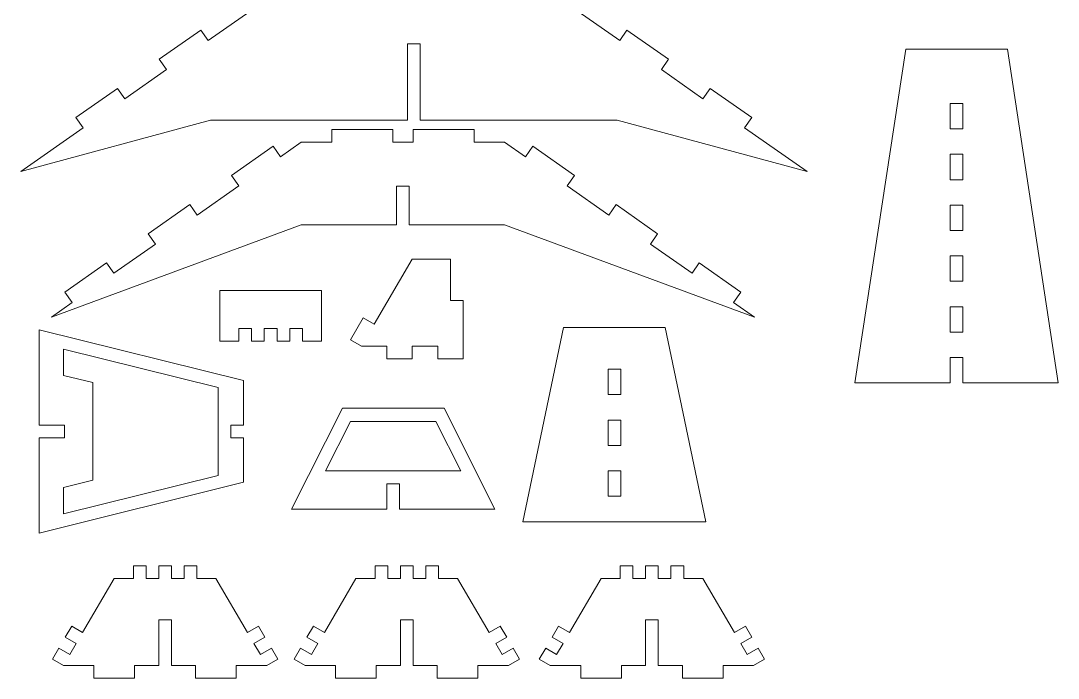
# Model space of a CAD drawing. Header units: millimetres. Extents: x -300 to 295, y -151 to 157.
# Drawn here: x -298.6 to -55.6, y -151.3 to 2.8 of the extents above; entities that cross this region are included whole.
import ezdxf

# ---------------------------------------------------------------- set-up
doc = ezdxf.new("R2010")
doc.units = ezdxf.units.MM
doc.header["$MEASUREMENT"] = 0
doc.layers.add('Capa 1', color=7, linetype='Continuous')

msp = doc.modelspace()

# ---------------------------------------------------------------- linework, layer by layer
at = {"layer": 'Capa 1', "lineweight": 18}
for points in [[(-244.9404, 5.0144), (-244.9404, 5.0144), (-254.6935, -1.8145), (-254.6935, -1.8145)], [(-168.0565, 5.0144), (-168.0565, 5.0144), (-158.3034, -1.8145), (-158.3034, -1.8145)], [(-256.4008, 0.6236), (-256.4008, 0.6236), (-266.1536, -6.2055), (-266.1536, -6.2055)], [(-254.6935, -1.8145), (-254.6935, -1.8145), (-256.4008, 0.6236), (-256.4008, 0.6236)], [(-158.3034, -1.8145), (-158.3034, -1.8145), (-156.596, 0.6236), (-156.596, 0.6236)], [(-156.596, 0.6236), (-156.596, 0.6236), (-146.843, -6.2055), (-146.843, -6.2055)], [(-207.9869, -2.6011), (-207.9869, -2.6011), (-207.9869, -20.4605), (-207.9869, -20.4605)], [(-207.9869, -2.6011), (-207.9869, -2.6011), (-205.0103, -2.6011), (-205.0103, -2.6011)], [(-205.0103, -2.6011), (-205.0103, -2.6011), (-205.0103, -20.4605), (-205.0103, -20.4605)], [(-91.3119, -3.8047), (-91.3119, -3.8047), (-103.2182, -82.0499), (-103.2182, -82.0499)], [(-67.4994, -3.8047), (-67.4994, -3.8047), (-91.3119, -3.8047), (-91.3119, -3.8047)], [(-55.5932, -82.0499), (-55.5932, -82.0499), (-67.4994, -3.8047), (-67.4994, -3.8047)], [(-264.4466, -8.6437), (-264.4466, -8.6437), (-266.1536, -6.2055), (-266.1536, -6.2055)], [(-148.5503, -8.6437), (-148.5503, -8.6437), (-146.843, -6.2055), (-146.843, -6.2055)], [(-264.4466, -8.6437), (-264.4466, -8.6437), (-274.1996, -15.4728), (-274.1996, -15.4728)], [(-148.5503, -8.6437), (-148.5503, -8.6437), (-138.7972, -15.4728), (-138.7972, -15.4728)], [(-275.907, -13.0347), (-275.907, -13.0347), (-285.6598, -19.8639), (-285.6598, -19.8639)], [(-274.1996, -15.4728), (-274.1996, -15.4728), (-275.907, -13.0347), (-275.907, -13.0347)], [(-138.7972, -15.4728), (-138.7972, -15.4728), (-137.0902, -13.0347), (-137.0902, -13.0347)], [(-137.0902, -13.0347), (-137.0902, -13.0347), (-127.3371, -19.8639), (-127.3371, -19.8639)], [(-80.894, -22.5187), (-80.894, -22.5187), (-80.894, -16.5656), (-80.894, -16.5656)], [(-80.894, -16.5656), (-80.894, -16.5656), (-77.9174, -16.5656), (-77.9174, -16.5656)], [(-77.9174, -22.5187), (-77.9174, -22.5187), (-77.9174, -16.5656), (-77.9174, -16.5656)], [(-298.582, -32.5459), (-298.582, -32.5459), (-254.1236, -20.4605), (-254.1236, -20.4605)], [(-283.9527, -22.302), (-283.9527, -22.302), (-285.6598, -19.8639), (-285.6598, -19.8639)], [(-207.9869, -20.4605), (-207.9869, -20.4605), (-254.1236, -20.4605), (-254.1236, -20.4605)], [(-158.8736, -20.4605), (-158.8736, -20.4605), (-205.0103, -20.4605), (-205.0103, -20.4605)], [(-114.4146, -32.5459), (-114.4146, -32.5459), (-158.8736, -20.4605), (-158.8736, -20.4605)], [(-129.0442, -22.302), (-129.0442, -22.302), (-127.3371, -19.8639), (-127.3371, -19.8639)], [(-283.9527, -22.302), (-283.9527, -22.302), (-298.582, -32.5459), (-298.582, -32.5459)], [(-225.7388, -25.6305), (-225.7388, -25.6305), (-225.7388, -22.6539), (-225.7388, -22.6539)], [(-211.4513, -22.6539), (-211.4513, -22.6539), (-225.7388, -22.6539), (-225.7388, -22.6539)], [(-211.4513, -25.6305), (-211.4513, -25.6305), (-211.4513, -22.6539), (-211.4513, -22.6539)], [(-206.6888, -25.6305), (-206.6888, -25.6305), (-206.6888, -22.6539), (-206.6888, -22.6539)], [(-192.4013, -22.6539), (-192.4013, -22.6539), (-206.6888, -22.6539), (-206.6888, -22.6539)], [(-192.4013, -25.6305), (-192.4013, -25.6305), (-192.4013, -22.6539), (-192.4013, -22.6539)], [(-129.0442, -22.302), (-129.0442, -22.302), (-114.4146, -32.5459), (-114.4146, -32.5459)], [(-77.9174, -22.5187), (-77.9174, -22.5187), (-80.894, -22.5187), (-80.894, -22.5187)], [(-239.4664, -26.6065), (-239.4664, -26.6065), (-249.2195, -33.4359), (-249.2195, -33.4359)], [(-237.7594, -29.0449), (-237.7594, -29.0449), (-239.4664, -26.6065), (-239.4664, -26.6065)], [(-232.8826, -25.6305), (-232.8826, -25.6305), (-237.7594, -29.0449), (-237.7594, -29.0449)], [(-225.7388, -25.6305), (-225.7388, -25.6305), (-232.8826, -25.6305), (-232.8826, -25.6305)], [(-206.6888, -25.6305), (-206.6888, -25.6305), (-211.4513, -25.6305), (-211.4513, -25.6305)], [(-185.2576, -25.6305), (-185.2576, -25.6305), (-192.4013, -25.6305), (-192.4013, -25.6305)], [(-185.2576, -25.6305), (-185.2576, -25.6305), (-180.3813, -29.0449), (-180.3813, -29.0449)], [(-180.3813, -29.0449), (-180.3813, -29.0449), (-178.6739, -26.6065), (-178.6739, -26.6065)], [(-178.6739, -26.6065), (-178.6739, -26.6065), (-168.9209, -33.4359), (-168.9209, -33.4359)], [(-80.894, -34.4249), (-80.894, -34.4249), (-80.894, -28.4718), (-80.894, -28.4718)], [(-80.894, -28.4718), (-80.894, -28.4718), (-77.9174, -28.4718), (-77.9174, -28.4718)], [(-77.9174, -34.4249), (-77.9174, -34.4249), (-77.9174, -28.4718), (-77.9174, -28.4718)], [(-247.5122, -35.8741), (-247.5122, -35.8741), (-249.2195, -33.4359), (-249.2195, -33.4359)], [(-170.6282, -35.8741), (-170.6282, -35.8741), (-168.9209, -33.4359), (-168.9209, -33.4359)], [(-247.5122, -35.8741), (-247.5122, -35.8741), (-257.2652, -42.7032), (-257.2652, -42.7032)], [(-210.5583, -35.9683), (-210.5583, -35.9683), (-210.5583, -45.017), (-210.5583, -45.017)], [(-210.5583, -35.9683), (-210.5583, -35.9683), (-207.5818, -35.9683), (-207.5818, -35.9683)], [(-207.5818, -35.9683), (-207.5818, -35.9683), (-207.5818, -45.017), (-207.5818, -45.017)], [(-170.6282, -35.8741), (-170.6282, -35.8741), (-160.8751, -42.7032), (-160.8751, -42.7032)], [(-77.9174, -34.4249), (-77.9174, -34.4249), (-80.894, -34.4249), (-80.894, -34.4249)], [(-258.9726, -40.2651), (-258.9726, -40.2651), (-268.7257, -47.094), (-268.7257, -47.094)], [(-257.2652, -42.7032), (-257.2652, -42.7032), (-258.9726, -40.2651), (-258.9726, -40.2651)], [(-160.8751, -42.7032), (-160.8751, -42.7032), (-159.1678, -40.2651), (-159.1678, -40.2651)], [(-159.1678, -40.2651), (-159.1678, -40.2651), (-149.4147, -47.094), (-149.4147, -47.094)], [(-80.894, -46.3312), (-80.894, -46.3312), (-80.894, -40.3781), (-80.894, -40.3781)], [(-80.894, -40.3781), (-80.894, -40.3781), (-77.9174, -40.3781), (-77.9174, -40.3781)], [(-77.9174, -46.3312), (-77.9174, -46.3312), (-77.9174, -40.3781), (-77.9174, -40.3781)], [(-291.4007, -66.6052), (-291.4007, -66.6052), (-232.8826, -45.017), (-232.8826, -45.017)], [(-210.5583, -45.017), (-210.5583, -45.017), (-232.8826, -45.017), (-232.8826, -45.017)], [(-185.2576, -45.017), (-185.2576, -45.017), (-207.5818, -45.017), (-207.5818, -45.017)], [(-126.7394, -66.6052), (-126.7394, -66.6052), (-185.2576, -45.017), (-185.2576, -45.017)], [(-267.0183, -49.5324), (-267.0183, -49.5324), (-268.7257, -47.094), (-268.7257, -47.094)], [(-151.1221, -49.5324), (-151.1221, -49.5324), (-149.4147, -47.094), (-149.4147, -47.094)], [(-77.9174, -46.3312), (-77.9174, -46.3312), (-80.894, -46.3312), (-80.894, -46.3312)], [(-267.0183, -49.5324), (-267.0183, -49.5324), (-276.7714, -56.3615), (-276.7714, -56.3615)], [(-151.1221, -49.5324), (-151.1221, -49.5324), (-141.369, -56.3615), (-141.369, -56.3615)], [(-206.8748, -53.0188), (-206.8748, -53.0188), (-215.7825, -68.2974), (-215.7825, -68.2974)], [(-197.9451, -53.0188), (-197.9451, -53.0188), (-206.8748, -53.0188), (-206.8748, -53.0188)], [(-197.9451, -62.7245), (-197.9451, -62.7245), (-197.9451, -53.0188), (-197.9451, -53.0188)], [(-80.894, -52.2843), (-80.894, -52.2843), (-77.9174, -52.2843), (-77.9174, -52.2843)], [(-80.894, -58.2374), (-80.894, -58.2374), (-80.894, -52.2843), (-80.894, -52.2843)], [(-77.9174, -58.2374), (-77.9174, -58.2374), (-77.9174, -52.2843), (-77.9174, -52.2843)], [(-278.4785, -53.9234), (-278.4785, -53.9234), (-288.2315, -60.7523), (-288.2315, -60.7523)], [(-276.7714, -56.3615), (-276.7714, -56.3615), (-278.4785, -53.9234), (-278.4785, -53.9234)], [(-141.369, -56.3615), (-141.369, -56.3615), (-139.6616, -53.9234), (-139.6616, -53.9234)], [(-129.9086, -60.7523), (-129.9086, -60.7523), (-139.6616, -53.9234), (-139.6616, -53.9234)], [(-77.9174, -58.2374), (-77.9174, -58.2374), (-80.894, -58.2374), (-80.894, -58.2374)], [(-251.9587, -60.3594), (-251.9587, -60.3594), (-251.9587, -72.2656), (-251.9587, -72.2656)], [(-228.1462, -60.3594), (-228.1462, -60.3594), (-251.9587, -60.3594), (-251.9587, -60.3594)], [(-228.1462, -72.2656), (-228.1462, -72.2656), (-228.1462, -60.3594), (-228.1462, -60.3594)], [(-286.5244, -63.1907), (-286.5244, -63.1907), (-288.2315, -60.7523), (-288.2315, -60.7523)], [(-194.9686, -62.7245), (-194.9686, -62.7245), (-197.9451, -62.7245), (-197.9451, -62.7245)], [(-194.9686, -62.7245), (-194.9686, -62.7245), (-194.9686, -76.4167), (-194.9686, -76.4167)], [(-131.6159, -63.1907), (-131.6159, -63.1907), (-129.9086, -60.7523), (-129.9086, -60.7523)], [(-286.5244, -63.1907), (-286.5244, -63.1907), (-291.4007, -66.6052), (-291.4007, -66.6052)], [(-131.6159, -63.1907), (-131.6159, -63.1907), (-126.7394, -66.6052), (-126.7394, -66.6052)], [(-80.894, -64.1906), (-80.894, -64.1906), (-77.9174, -64.1906), (-77.9174, -64.1906)], [(-80.894, -70.1437), (-80.894, -70.1437), (-80.894, -64.1906), (-80.894, -64.1906)], [(-77.9174, -70.1437), (-77.9174, -70.1437), (-77.9174, -64.1906), (-77.9174, -64.1906)], [(-218.354, -66.7983), (-218.354, -66.7983), (-221.3525, -71.941), (-221.3525, -71.941)], [(-215.7825, -68.2974), (-215.7825, -68.2974), (-218.354, -66.7983), (-218.354, -66.7983)], [(-294.304, -69.6079), (-294.304, -69.6079), (-294.304, -91.9321), (-294.304, -91.9321)], [(-246.3951, -81.5142), (-246.3951, -81.5142), (-294.304, -69.6079), (-294.304, -69.6079)], [(-247.4939, -72.2656), (-247.4939, -72.2656), (-247.4939, -69.2891), (-247.4939, -69.2891)], [(-247.4939, -69.2891), (-247.4939, -69.2891), (-244.5173, -69.2891), (-244.5173, -69.2891)], [(-244.5173, -72.2656), (-244.5173, -72.2656), (-244.5173, -69.2891), (-244.5173, -69.2891)], [(-241.5408, -69.2891), (-241.5408, -69.2891), (-238.5642, -69.2891), (-238.5642, -69.2891)], [(-241.5408, -72.2656), (-241.5408, -72.2656), (-241.5408, -69.2891), (-241.5408, -69.2891)], [(-238.5642, -72.2656), (-238.5642, -72.2656), (-238.5642, -69.2891), (-238.5642, -69.2891)], [(-235.5877, -69.2891), (-235.5877, -69.2891), (-232.6111, -69.2891), (-232.6111, -69.2891)], [(-235.5877, -72.2656), (-235.5877, -72.2656), (-235.5877, -69.2891), (-235.5877, -69.2891)], [(-232.6111, -72.2656), (-232.6111, -72.2656), (-232.6111, -69.2891), (-232.6111, -69.2891)], [(-171.432, -69.0848), (-171.432, -69.0848), (-180.957, -114.5667), (-180.957, -114.5667)], [(-147.6195, -69.0848), (-147.6195, -69.0848), (-171.432, -69.0848), (-171.432, -69.0848)], [(-138.0945, -114.5667), (-138.0945, -114.5667), (-147.6195, -69.0848), (-147.6195, -69.0848)], [(-77.9174, -70.1437), (-77.9174, -70.1437), (-80.894, -70.1437), (-80.894, -70.1437)], [(-251.9587, -72.2656), (-251.9587, -72.2656), (-247.4939, -72.2656), (-247.4939, -72.2656)], [(-244.5173, -72.2656), (-244.5173, -72.2656), (-241.5408, -72.2656), (-241.5408, -72.2656)], [(-238.5642, -72.2656), (-238.5642, -72.2656), (-235.5877, -72.2656), (-235.5877, -72.2656)], [(-232.6111, -72.2656), (-232.6111, -72.2656), (-228.1462, -72.2656), (-228.1462, -72.2656)], [(-218.7811, -73.4401), (-218.7811, -73.4401), (-221.3525, -71.941), (-221.3525, -71.941)], [(-288.543, -80.2979), (-288.543, -80.2979), (-288.543, -74.1066), (-288.543, -74.1066)], [(-288.543, -74.1066), (-288.543, -74.1066), (-252.3482, -83.1017), (-252.3482, -83.1017)], [(-218.7811, -73.4401), (-218.7811, -73.4401), (-212.8279, -73.4401), (-212.8279, -73.4401)], [(-212.8279, -73.4401), (-212.8279, -73.4401), (-212.8279, -76.4167), (-212.8279, -76.4167)], [(-206.8748, -73.4401), (-206.8748, -73.4401), (-200.9217, -73.4401), (-200.9217, -73.4401)], [(-206.8748, -73.4401), (-206.8748, -73.4401), (-206.8748, -76.4167), (-206.8748, -76.4167)], [(-200.9217, -73.4401), (-200.9217, -73.4401), (-200.9217, -76.4167), (-200.9217, -76.4167)], [(-206.8748, -76.4167), (-206.8748, -76.4167), (-212.8279, -76.4167), (-212.8279, -76.4167)], [(-194.9686, -76.4167), (-194.9686, -76.4167), (-200.9217, -76.4167), (-200.9217, -76.4167)], [(-80.894, -76.0968), (-80.894, -76.0968), (-77.9174, -76.0968), (-77.9174, -76.0968)], [(-80.894, -82.0499), (-80.894, -82.0499), (-80.894, -76.0968), (-80.894, -76.0968)], [(-77.9174, -82.0499), (-77.9174, -82.0499), (-77.9174, -76.0968), (-77.9174, -76.0968)], [(-161.014, -84.8011), (-161.014, -84.8011), (-161.014, -78.8479), (-161.014, -78.8479)], [(-158.0375, -78.8479), (-158.0375, -78.8479), (-161.014, -78.8479), (-161.014, -78.8479)], [(-158.0375, -84.8011), (-158.0375, -84.8011), (-158.0375, -78.8479), (-158.0375, -78.8479)], [(-281.7328, -81.9904), (-281.7328, -81.9904), (-288.543, -80.2979), (-288.543, -80.2979)], [(-281.7328, -104.8504), (-281.7328, -104.8504), (-281.7328, -81.9904), (-281.7328, -81.9904)], [(-246.3951, -91.9321), (-246.3951, -91.9321), (-246.3951, -81.5142), (-246.3951, -81.5142)], [(-103.2182, -82.0499), (-103.2182, -82.0499), (-80.894, -82.0499), (-80.894, -82.0499)], [(-77.9174, -82.0499), (-77.9174, -82.0499), (-55.5932, -82.0499), (-55.5932, -82.0499)], [(-252.3482, -83.1017), (-252.3482, -83.1017), (-252.3482, -103.7389), (-252.3482, -103.7389)], [(-161.014, -84.8011), (-161.014, -84.8011), (-158.0375, -84.8011), (-158.0375, -84.8011)], [(-223.2562, -87.9793), (-223.2562, -87.9793), (-235.1625, -111.6179), (-235.1625, -111.6179)], [(-199.4437, -87.9793), (-199.4437, -87.9793), (-223.2562, -87.9793), (-223.2562, -87.9793)], [(-187.5375, -111.6179), (-187.5375, -111.6179), (-199.4437, -87.9793), (-199.4437, -87.9793)], [(-294.304, -91.9321), (-294.304, -91.9321), (-288.3509, -91.9321), (-288.3509, -91.9321)], [(-288.3509, -94.9087), (-288.3509, -94.9087), (-288.3509, -91.9321), (-288.3509, -91.9321)], [(-249.3717, -91.9321), (-249.3717, -91.9321), (-246.3951, -91.9321), (-246.3951, -91.9321)], [(-249.3717, -91.9321), (-249.3717, -91.9321), (-249.3717, -94.9087), (-249.3717, -94.9087)], [(-227.1985, -102.6882), (-227.1985, -102.6882), (-221.3491, -91.0751), (-221.3491, -91.0751)], [(-221.3491, -91.0751), (-221.3491, -91.0751), (-201.3506, -91.0751), (-201.3506, -91.0751)], [(-201.3506, -91.0751), (-201.3506, -91.0751), (-195.5012, -102.6882), (-195.5012, -102.6882)], [(-161.014, -96.7073), (-161.014, -96.7073), (-161.014, -90.7542), (-161.014, -90.7542)], [(-158.0375, -90.7542), (-158.0375, -90.7542), (-161.014, -90.7542), (-161.014, -90.7542)], [(-158.0375, -96.7073), (-158.0375, -96.7073), (-158.0375, -90.7542), (-158.0375, -90.7542)], [(-294.304, -94.9087), (-294.304, -94.9087), (-294.304, -117.2329), (-294.304, -117.2329)], [(-294.304, -94.9087), (-294.304, -94.9087), (-288.3509, -94.9087), (-288.3509, -94.9087)], [(-249.3717, -94.9087), (-249.3717, -94.9087), (-246.3951, -94.9087), (-246.3951, -94.9087)], [(-246.3951, -105.3267), (-246.3951, -105.3267), (-246.3951, -94.9087), (-246.3951, -94.9087)], [(-161.014, -96.7073), (-161.014, -96.7073), (-158.0375, -96.7073), (-158.0375, -96.7073)], [(-252.3482, -103.7389), (-252.3482, -103.7389), (-288.543, -112.7339), (-288.543, -112.7339)], [(-195.5012, -102.6882), (-195.5012, -102.6882), (-227.1985, -102.6882), (-227.1985, -102.6882)], [(-158.0375, -102.6604), (-158.0375, -102.6604), (-161.014, -102.6604), (-161.014, -102.6604)], [(-161.014, -108.6136), (-161.014, -108.6136), (-161.014, -102.6604), (-161.014, -102.6604)], [(-158.0375, -108.6136), (-158.0375, -108.6136), (-158.0375, -102.6604), (-158.0375, -102.6604)], [(-294.304, -117.2329), (-294.304, -117.2329), (-246.3951, -105.3267), (-246.3951, -105.3267)], [(-288.543, -106.5429), (-288.543, -106.5429), (-281.7328, -104.8504), (-281.7328, -104.8504)], [(-288.543, -112.7339), (-288.543, -112.7339), (-288.543, -106.5429), (-288.543, -106.5429)], [(-209.8617, -105.6648), (-209.8617, -105.6648), (-212.8383, -105.6648), (-212.8383, -105.6648)], [(-212.8383, -111.6179), (-212.8383, -111.6179), (-212.8383, -105.6648), (-212.8383, -105.6648)], [(-209.8617, -111.6179), (-209.8617, -111.6179), (-209.8617, -105.6648), (-209.8617, -105.6648)], [(-161.014, -108.6136), (-161.014, -108.6136), (-158.0375, -108.6136), (-158.0375, -108.6136)], [(-235.1625, -111.6179), (-235.1625, -111.6179), (-212.8383, -111.6179), (-212.8383, -111.6179)], [(-209.8617, -111.6179), (-209.8617, -111.6179), (-187.5375, -111.6179), (-187.5375, -111.6179)], [(-180.957, -114.5667), (-180.957, -114.5667), (-138.0945, -114.5667), (-138.0945, -114.5667)], [(-272.21, -127.858), (-272.21, -127.858), (-272.21, -124.8815), (-272.21, -124.8815)], [(-269.2334, -124.8815), (-269.2334, -124.8815), (-272.21, -124.8815), (-272.21, -124.8815)], [(-269.2334, -127.858), (-269.2334, -127.858), (-269.2334, -124.8815), (-269.2334, -124.8815)], [(-266.2568, -127.858), (-266.2568, -127.858), (-266.2568, -124.8815), (-266.2568, -124.8815)], [(-263.2803, -124.8815), (-263.2803, -124.8815), (-266.2568, -124.8815), (-266.2568, -124.8815)], [(-263.2803, -127.858), (-263.2803, -127.858), (-263.2803, -124.8815), (-263.2803, -124.8815)], [(-260.3037, -127.858), (-260.3037, -127.858), (-260.3037, -124.8815), (-260.3037, -124.8815)], [(-257.3271, -124.8815), (-257.3271, -124.8815), (-260.3037, -124.8815), (-260.3037, -124.8815)], [(-257.3271, -127.858), (-257.3271, -127.858), (-257.3271, -124.8815), (-257.3271, -124.8815)], [(-215.6021, -127.858), (-215.6021, -127.858), (-215.6021, -124.8815), (-215.6021, -124.8815)], [(-212.6255, -124.8815), (-212.6255, -124.8815), (-215.6021, -124.8815), (-215.6021, -124.8815)], [(-212.6255, -127.858), (-212.6255, -127.858), (-212.6255, -124.8815), (-212.6255, -124.8815)], [(-209.649, -127.858), (-209.649, -127.858), (-209.649, -124.8815), (-209.649, -124.8815)], [(-206.6724, -124.8815), (-206.6724, -124.8815), (-209.649, -124.8815), (-209.649, -124.8815)], [(-206.6724, -127.858), (-206.6724, -127.858), (-206.6724, -124.8815), (-206.6724, -124.8815)], [(-203.6958, -127.858), (-203.6958, -127.858), (-203.6958, -124.8815), (-203.6958, -124.8815)], [(-200.7193, -124.8815), (-200.7193, -124.8815), (-203.6958, -124.8815), (-203.6958, -124.8815)], [(-200.7193, -127.858), (-200.7193, -127.858), (-200.7193, -124.8815), (-200.7193, -124.8815)], [(-158.197, -127.858), (-158.197, -127.858), (-158.197, -124.8815), (-158.197, -124.8815)], [(-155.2205, -124.8815), (-155.2205, -124.8815), (-158.197, -124.8815), (-158.197, -124.8815)], [(-155.2205, -127.858), (-155.2205, -127.858), (-155.2205, -124.8815), (-155.2205, -124.8815)], [(-152.2439, -127.858), (-152.2439, -127.858), (-152.2439, -124.8815), (-152.2439, -124.8815)], [(-149.2673, -124.8815), (-149.2673, -124.8815), (-152.2439, -124.8815), (-152.2439, -124.8815)], [(-149.2673, -127.858), (-149.2673, -127.858), (-149.2673, -124.8815), (-149.2673, -124.8815)], [(-146.2908, -127.858), (-146.2908, -127.858), (-146.2908, -124.8815), (-146.2908, -124.8815)], [(-143.3142, -124.8815), (-143.3142, -124.8815), (-146.2908, -124.8815), (-146.2908, -124.8815)], [(-143.3142, -127.858), (-143.3142, -127.858), (-143.3142, -124.8815), (-143.3142, -124.8815)], [(-276.6748, -127.858), (-276.6748, -127.858), (-284.0834, -140.5649), (-284.0834, -140.5649)], [(-272.21, -127.858), (-272.21, -127.858), (-276.6748, -127.858), (-276.6748, -127.858)], [(-266.2568, -127.858), (-266.2568, -127.858), (-269.2334, -127.858), (-269.2334, -127.858)], [(-260.3037, -127.858), (-260.3037, -127.858), (-263.2803, -127.858), (-263.2803, -127.858)], [(-252.8623, -127.858), (-252.8623, -127.858), (-257.3271, -127.858), (-257.3271, -127.858)], [(-245.4537, -140.5649), (-245.4537, -140.5649), (-252.8623, -127.858), (-252.8623, -127.858)], [(-220.0669, -127.858), (-220.0669, -127.858), (-227.4755, -140.5649), (-227.4755, -140.5649)], [(-215.6021, -127.858), (-215.6021, -127.858), (-220.0669, -127.858), (-220.0669, -127.858)], [(-209.649, -127.858), (-209.649, -127.858), (-212.6255, -127.858), (-212.6255, -127.858)], [(-203.6958, -127.858), (-203.6958, -127.858), (-206.6724, -127.858), (-206.6724, -127.858)], [(-196.2544, -127.858), (-196.2544, -127.858), (-200.7193, -127.858), (-200.7193, -127.858)], [(-188.8458, -140.5649), (-188.8458, -140.5649), (-196.2544, -127.858), (-196.2544, -127.858)], [(-162.6619, -127.858), (-162.6619, -127.858), (-170.0702, -140.5649), (-170.0702, -140.5649)], [(-158.197, -127.858), (-158.197, -127.858), (-162.6619, -127.858), (-162.6619, -127.858)], [(-152.2439, -127.858), (-152.2439, -127.858), (-155.2205, -127.858), (-155.2205, -127.858)], [(-146.2908, -127.858), (-146.2908, -127.858), (-149.2673, -127.858), (-149.2673, -127.858)], [(-138.8494, -127.858), (-138.8494, -127.858), (-143.3142, -127.858), (-143.3142, -127.858)], [(-131.4408, -140.5649), (-131.4408, -140.5649), (-138.8494, -127.858), (-138.8494, -127.858)], [(-266.2568, -148.2797), (-266.2568, -148.2797), (-266.2568, -137.564), (-266.2568, -137.564)], [(-266.2568, -137.564), (-266.2568, -137.564), (-263.2803, -137.564), (-263.2803, -137.564)], [(-263.2803, -148.2797), (-263.2803, -148.2797), (-263.2803, -137.564), (-263.2803, -137.564)], [(-209.649, -148.2797), (-209.649, -148.2797), (-209.649, -137.564), (-209.649, -137.564)], [(-209.649, -137.564), (-209.649, -137.564), (-206.6724, -137.564), (-206.6724, -137.564)], [(-206.6724, -148.2797), (-206.6724, -148.2797), (-206.6724, -137.564), (-206.6724, -137.564)], [(-152.2439, -148.2797), (-152.2439, -148.2797), (-152.2439, -137.564), (-152.2439, -137.564)], [(-152.2439, -137.564), (-152.2439, -137.564), (-149.2673, -137.564), (-149.2673, -137.564)], [(-149.2673, -148.2797), (-149.2673, -148.2797), (-149.2673, -137.564), (-149.2673, -137.564)], [(-286.6546, -139.0658), (-286.6546, -139.0658), (-288.154, -141.6373), (-288.154, -141.6373)], [(-284.0834, -140.5649), (-284.0834, -140.5649), (-286.6546, -139.0658), (-286.6546, -139.0658)], [(-245.4537, -140.5649), (-245.4537, -140.5649), (-242.8822, -139.0658), (-242.8822, -139.0658)], [(-242.8822, -139.0658), (-242.8822, -139.0658), (-241.3828, -141.6373), (-241.3828, -141.6373)], [(-230.047, -139.0658), (-230.047, -139.0658), (-231.5461, -141.6373), (-231.5461, -141.6373)], [(-227.4755, -140.5649), (-227.4755, -140.5649), (-230.047, -139.0658), (-230.047, -139.0658)], [(-188.8458, -140.5649), (-188.8458, -140.5649), (-186.2743, -139.0658), (-186.2743, -139.0658)], [(-186.2743, -139.0658), (-186.2743, -139.0658), (-184.7752, -141.6373), (-184.7752, -141.6373)], [(-172.6417, -139.0658), (-172.6417, -139.0658), (-174.1411, -141.6373), (-174.1411, -141.6373)], [(-170.0702, -140.5649), (-170.0702, -140.5649), (-172.6417, -139.0658), (-172.6417, -139.0658)], [(-131.4408, -140.5649), (-131.4408, -140.5649), (-128.8693, -139.0658), (-128.8693, -139.0658)], [(-128.8693, -139.0658), (-128.8693, -139.0658), (-127.3699, -141.6373), (-127.3699, -141.6373)], [(-285.5825, -143.1367), (-285.5825, -143.1367), (-288.154, -141.6373), (-288.154, -141.6373)], [(-285.5825, -143.1367), (-285.5825, -143.1367), (-287.0817, -145.7082), (-287.0817, -145.7082)], [(-243.9543, -143.1367), (-243.9543, -143.1367), (-241.3828, -141.6373), (-241.3828, -141.6373)], [(-242.4552, -145.7082), (-242.4552, -145.7082), (-243.9543, -143.1367), (-243.9543, -143.1367)], [(-228.9747, -143.1367), (-228.9747, -143.1367), (-231.5461, -141.6373), (-231.5461, -141.6373)], [(-228.9747, -143.1367), (-228.9747, -143.1367), (-230.4738, -145.7082), (-230.4738, -145.7082)], [(-187.3464, -143.1367), (-187.3464, -143.1367), (-184.7752, -141.6373), (-184.7752, -141.6373)], [(-185.8473, -145.7082), (-185.8473, -145.7082), (-187.3464, -143.1367), (-187.3464, -143.1367)], [(-171.5696, -143.1367), (-171.5696, -143.1367), (-174.1411, -141.6373), (-174.1411, -141.6373)], [(-171.5696, -143.1367), (-171.5696, -143.1367), (-173.0687, -145.7082), (-173.0687, -145.7082)], [(-129.9416, -143.1367), (-129.9416, -143.1367), (-127.3699, -141.6373), (-127.3699, -141.6373)], [(-128.4423, -145.7082), (-128.4423, -145.7082), (-129.9416, -143.1367), (-129.9416, -143.1367)], [(-289.6531, -144.2088), (-289.6531, -144.2088), (-291.1523, -146.7803), (-291.1523, -146.7803)], [(-287.0817, -145.7082), (-287.0817, -145.7082), (-289.6531, -144.2088), (-289.6531, -144.2088)], [(-242.4552, -145.7082), (-242.4552, -145.7082), (-239.8837, -144.2088), (-239.8837, -144.2088)], [(-239.8837, -144.2088), (-239.8837, -144.2088), (-238.3846, -146.7803), (-238.3846, -146.7803)], [(-233.0453, -144.2088), (-233.0453, -144.2088), (-234.5447, -146.7803), (-234.5447, -146.7803)], [(-230.4738, -145.7082), (-230.4738, -145.7082), (-233.0453, -144.2088), (-233.0453, -144.2088)], [(-185.8473, -145.7082), (-185.8473, -145.7082), (-183.2758, -144.2088), (-183.2758, -144.2088)], [(-183.2758, -144.2088), (-183.2758, -144.2088), (-181.7767, -146.7803), (-181.7767, -146.7803)], [(-175.6402, -144.2088), (-175.6402, -144.2088), (-177.1393, -146.7803), (-177.1393, -146.7803)], [(-173.0687, -145.7082), (-173.0687, -145.7082), (-175.6402, -144.2088), (-175.6402, -144.2088)], [(-128.4423, -145.7082), (-128.4423, -145.7082), (-125.8708, -144.2088), (-125.8708, -144.2088)], [(-125.8708, -144.2088), (-125.8708, -144.2088), (-124.3716, -146.7803), (-124.3716, -146.7803)], [(-288.5811, -148.2797), (-288.5811, -148.2797), (-291.1523, -146.7803), (-291.1523, -146.7803)], [(-240.956, -148.2797), (-240.956, -148.2797), (-238.3846, -146.7803), (-238.3846, -146.7803)], [(-231.9732, -148.2797), (-231.9732, -148.2797), (-234.5447, -146.7803), (-234.5447, -146.7803)], [(-184.3482, -148.2797), (-184.3482, -148.2797), (-181.7767, -146.7803), (-181.7767, -146.7803)], [(-174.5681, -148.2797), (-174.5681, -148.2797), (-177.1393, -146.7803), (-177.1393, -146.7803)], [(-126.9431, -148.2797), (-126.9431, -148.2797), (-124.3716, -146.7803), (-124.3716, -146.7803)], [(-288.5811, -148.2797), (-288.5811, -148.2797), (-281.4373, -148.2797), (-281.4373, -148.2797)], [(-281.4373, -148.2797), (-281.4373, -148.2797), (-281.4373, -151.2562), (-281.4373, -151.2562)], [(-271.9123, -148.2797), (-271.9123, -148.2797), (-266.2568, -148.2797), (-266.2568, -148.2797)], [(-271.9123, -148.2797), (-271.9123, -148.2797), (-271.9123, -151.2562), (-271.9123, -151.2562)], [(-263.2803, -148.2797), (-263.2803, -148.2797), (-257.6248, -148.2797), (-257.6248, -148.2797)], [(-257.6248, -148.2797), (-257.6248, -148.2797), (-257.6248, -151.2562), (-257.6248, -151.2562)], [(-248.0998, -148.2797), (-248.0998, -148.2797), (-240.956, -148.2797), (-240.956, -148.2797)], [(-248.0998, -148.2797), (-248.0998, -148.2797), (-248.0998, -151.2562), (-248.0998, -151.2562)], [(-231.9732, -148.2797), (-231.9732, -148.2797), (-224.8294, -148.2797), (-224.8294, -148.2797)], [(-224.8294, -148.2797), (-224.8294, -148.2797), (-224.8294, -151.2562), (-224.8294, -151.2562)], [(-215.3044, -148.2797), (-215.3044, -148.2797), (-209.649, -148.2797), (-209.649, -148.2797)], [(-215.3044, -148.2797), (-215.3044, -148.2797), (-215.3044, -151.2562), (-215.3044, -151.2562)], [(-206.6724, -148.2797), (-206.6724, -148.2797), (-201.0169, -148.2797), (-201.0169, -148.2797)], [(-201.0169, -148.2797), (-201.0169, -148.2797), (-201.0169, -151.2562), (-201.0169, -151.2562)], [(-191.4919, -148.2797), (-191.4919, -148.2797), (-184.3482, -148.2797), (-184.3482, -148.2797)], [(-191.4919, -148.2797), (-191.4919, -148.2797), (-191.4919, -151.2562), (-191.4919, -151.2562)], [(-174.5681, -148.2797), (-174.5681, -148.2797), (-167.4244, -148.2797), (-167.4244, -148.2797)], [(-167.4244, -148.2797), (-167.4244, -148.2797), (-167.4244, -151.2562), (-167.4244, -151.2562)], [(-157.8994, -148.2797), (-157.8994, -148.2797), (-152.2439, -148.2797), (-152.2439, -148.2797)], [(-157.8994, -148.2797), (-157.8994, -148.2797), (-157.8994, -151.2562), (-157.8994, -151.2562)], [(-149.2673, -148.2797), (-149.2673, -148.2797), (-143.6119, -148.2797), (-143.6119, -148.2797)], [(-143.6119, -148.2797), (-143.6119, -148.2797), (-143.6119, -151.2562), (-143.6119, -151.2562)], [(-134.0869, -148.2797), (-134.0869, -148.2797), (-126.9431, -148.2797), (-126.9431, -148.2797)], [(-134.0869, -148.2797), (-134.0869, -148.2797), (-134.0869, -151.2562), (-134.0869, -151.2562)], [(-271.9123, -151.2562), (-271.9123, -151.2562), (-281.4373, -151.2562), (-281.4373, -151.2562)], [(-248.0998, -151.2562), (-248.0998, -151.2562), (-257.6248, -151.2562), (-257.6248, -151.2562)], [(-215.3044, -151.2562), (-215.3044, -151.2562), (-224.8294, -151.2562), (-224.8294, -151.2562)], [(-191.4919, -151.2562), (-191.4919, -151.2562), (-201.0169, -151.2562), (-201.0169, -151.2562)], [(-157.8994, -151.2562), (-157.8994, -151.2562), (-167.4244, -151.2562), (-167.4244, -151.2562)], [(-134.0869, -151.2562), (-134.0869, -151.2562), (-143.6119, -151.2562), (-143.6119, -151.2562)]]:
    msp.add_open_spline(points, degree=3, dxfattribs=at)

doc.saveas('drawing.dxf')
